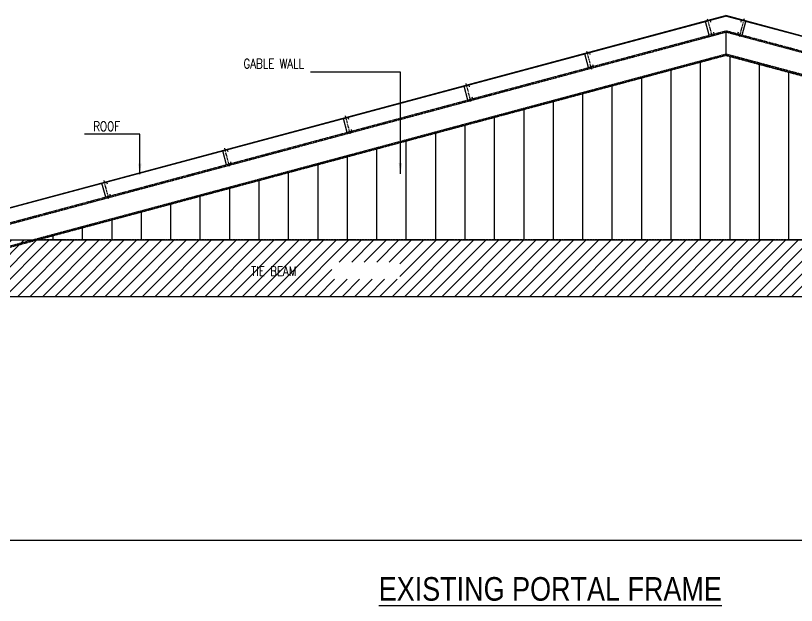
# Model space of a CAD drawing. Extents: x -95606 to 113309, y -42160 to -940.
# Drawn here: x -95264.1 to -94932.5, y -25039.3 to -24788.9 of the extents above; entities that cross this region are included whole.
import ezdxf

# ---------------------------------------------------------------- set-up
doc = ezdxf.new("R2010")
doc.units = 0
doc.header["$LTSCALE"] = 0.02
doc.header["$MEASUREMENT"] = 0
for name, pattern in [('CENTER', [50.8, 31.75, -6.35, 6.35, -6.35]), ('CENTERX2', [101.6, 63.5, -12.7, 12.7, -12.7]), ('HIDDEN', [9.525, 6.35, -3.175])]:
    doc.linetypes.add(name, pattern=pattern)
doc.layers.get('0').update_dxf_attribs({"linetype": 'CONTINUOUS'})
for name, color, linetype in [('A-5T', 4, 'CONTINUOUS'), ('A-DIM', 1, 'CONTINUOUS'), ('A-GRID', 7, 'CENTERX2'), ('A-P FRAME', 4, 'CONTINUOUS'), ('DIM', 7, 'CONTINUOUS'), ('dimentions', 8, 'CONTINUOUS'), ('EXLINE', 33, 'CONTINUOUS'), ('S-TXT', 2, 'CONTINUOUS')]:
    doc.layers.add(name, color=color, linetype=linetype)
doc.styles.get("Standard").update_dxf_attribs({"font": 'ISOCP'})
doc.styles.add('style9', font='romans.shx', dxfattribs={"width": 0.8, "height": 4})
doc.dimstyles.new('TEXT-14', dxfattribs={"dimtxt": 4, "dimasz": 4.5, "dimexe": 3, "dimexo": 6, "dimgap": 2, "dimtad": 1, "dimdec": 0, "dimrnd": 0.5, "dimzin": 1, "dimdsep": 46, "dimlunit": 4, "dimtxsty": 'style9', "dimblk": 'OBLIQUE', "dimcen": 72.09, "dimclrd": 1, "dimclre": 1, "dimclrt": 2, "dimadec": 0, "dimazin": 0, "dimtfac": 1, "dimtdec": 0, "dimtofl": 0, "dimtmove": 0, "dimatfit": 3, "dimfxl": 1, "dimfrac": 2, "dimtolj": 1, "dimtzin": 0, "dimlwd": -1, "dimarcsym": 0})

# ---------------------------------------------------------------- blocks, each defined once
blk = doc.blocks.new('_Oblique')
at = {"color": 0, "linetype": 'ByBlock', "lineweight": -2}
blk.add_line((-0.5, -0.5), (0.5, 0.5), dxfattribs=at)

msp = doc.modelspace()

# ---------------------------------------------------------------- hatches: boundary and pattern name
at = {"layer": 'S-TXT', "linetype": 'CENTER', "lineweight": -2}
h = msp.add_hatch(dxfattribs=at)
h.set_pattern_fill('ANSI31', color=253, scale=100, angle=45)
h.set_pattern_definition([(90, (-48210.703, 2458.54), (-12.5, 3e-15), [])])
h.paths.add_polyline_path([(-95255.022, -24884.129), (-94962.541, -24805.759), (-94670.06, -24884.129)])
h = msp.add_hatch(dxfattribs=at)
h.set_pattern_fill('ANSI31', color=253, scale=30)
h.set_pattern_definition([(45, (-48210.7034, 2458.5398), (-2.65165043, 2.65165043), [])])
h.paths.add_polyline_path([(-95129.894, -24900.84), (-95129.894, -24893.561), (-95100.961, -24893.561), (-95100.961, -24900.84)])
h.paths.add_polyline_path([(-95448.448, -24884.129), (-94345.231, -24884.129), (-94345.231, -24908.129), (-95448.448, -24908.129)])

# ---------------------------------------------------------------- linework, layer by layer
at = {"layer": 'A-DIM', "linetype": 'HIDDEN', "ltscale": 2}
for p, q in [((-95407.433, -24915.132), (-94962.541, -24795.923)), ((-94324.064, -24967.003), (-94962.541, -24795.923)), ((-95391.121, -24920.079), (-94962.541, -24805.241)), ((-94364.131, -24965.584), (-94962.541, -24805.241))]:
    msp.add_line(p, q, dxfattribs=at)
at = {"layer": 'A-GRID'}
for p, q in [((-94970.356, -24790.238), (-94968.311, -24797.872)), ((-94954.726, -24790.238), (-94956.771, -24797.872)), ((-95021.633, -24803.978), (-95019.587, -24811.612)), ((-95072.909, -24817.717), (-95070.864, -24825.351)), ((-95124.185, -24831.457), (-95122.14, -24839.09)), ((-95175.462, -24845.196), (-95173.416, -24852.83)), ((-95226.738, -24858.936), (-95224.693, -24866.569))]:
    msp.add_line(p, q, dxfattribs=at)
at = {"layer": 'A-P FRAME', "color": 3}
for points in [[(-94967.782, -24795.982), (-94967.575, -24796.755), (-94969.507, -24797.272), (-94971.081, -24791.399), (-94969.149, -24790.882), (-94968.942, -24791.655)], [(-94957.3, -24795.982), (-94957.507, -24796.755), (-94955.575, -24797.272), (-94954.001, -24791.399), (-94955.933, -24790.882), (-94956.14, -24791.655)], [(-95019.059, -24809.721), (-95018.851, -24810.494), (-95020.783, -24811.012), (-95022.357, -24805.139), (-95020.425, -24804.621), (-95020.218, -24805.394)], [(-95070.335, -24823.461), (-95070.128, -24824.234), (-95072.06, -24824.751), (-95073.633, -24818.878), (-95071.701, -24818.361), (-95071.494, -24819.133)], [(-95121.611, -24837.2), (-95121.404, -24837.973), (-95123.336, -24838.491), (-95124.91, -24832.618), (-95122.978, -24832.1), (-95122.771, -24832.873)], [(-95172.888, -24850.94), (-95172.681, -24851.712), (-95174.612, -24852.23), (-95176.186, -24846.357), (-95174.254, -24845.84), (-95174.047, -24846.612)], [(-95224.164, -24864.679), (-95223.957, -24865.452), (-95225.889, -24865.97), (-95227.462, -24860.097), (-95225.531, -24859.579), (-95225.323, -24860.352)]]:
    msp.add_lwpolyline(points, dxfattribs=at)
at = {"layer": 'EXLINE', "color": 4}
for p, q in [((-95410.507, -24908.948), (-94962.549, -24788.918)), ((-95410.507, -24909.143), (-94962.549, -24789.113)), ((-94324.143, -24960.167), (-94962.549, -24789.113)), ((-94324.143, -24959.972), (-94962.548, -24788.918))]:
    msp.add_line(p, q, dxfattribs=at)
at = {"layer": 'EXLINE', "color": 2, "linetype": 'HIDDEN'}
for p, q in [((-95407.433, -24914.614), (-94962.541, -24795.406)), ((-94324.064, -24966.485), (-94962.541, -24795.406)), ((-95389.19, -24920.079), (-94962.541, -24805.759)), ((-94366.063, -24965.584), (-94962.541, -24805.759))]:
    msp.add_line(p, q, dxfattribs=at)
at = {"layer": 'EXLINE', "color": 2}
msp.add_line((-94962.541, -24795.406), (-94962.541, -24805.759), dxfattribs=at)
at = {"layer": 'EXLINE'}
for p, q in [((-95448.448, -24884.129), (-94345.231, -24884.129)), ((-95448.448, -24908.129), (-94345.231, -24908.129))]:
    msp.add_line(p, q, dxfattribs=at)
at = {"layer": 'EXLINE', "color": 2, "linetype": 'HIDDEN'}
msp.add_lwpolyline([(-95255.022, -24884.129), (-94962.541, -24805.759), (-94670.06, -24884.129), (-95255.022, -24884.129)], dxfattribs=at)
at = {"layer": 'S-TXT', "lineweight": -2}
msp.add_line((-95605.679, -25011.621), (-94339.436, -25011.621), dxfattribs=at)

# ---------------------------------------------------------------- texts
at = {"layer": 'A-5T', "insert": (-95037.037, -25027.327), "char_height": 10, "attachment_point": 2}
msp.add_mtext('{\\fSwis721 Cn BT|b0|i0|c0|p34;\\L\\C4;EXISTING PORTAL FRAME }', dxfattribs=at)
at = {"layer": 'dimentions', "color": 2, "char_height": 4, "attachment_point": 5, "style": 'style9'}
for s, insert in [('GABLE WALL ', (-95154.484, -24809.325)), ('TIE BEAM ', (-95154.484, -24897.408))]:
    msp.add_mtext_dynamic_manual_height_columns(s, width=104.19387, gutter_width=16, heights=[0], dxfattribs=dict(at, insert=insert))
at = {"layer": 'dimentions', "color": 2, "insert": (-95225.483, -24835.927), "char_height": 4, "width": 2568.13945, "attachment_point": 5, "style": 'style9'}
msp.add_mtext('ROOF', dxfattribs=at)

# ---------------------------------------------------------------- leaders
at = {"layer": 'DIM'}
msp.add_leader([(-95211.382, -24856.252), (-95211.382, -24839.225), (-95234.909, -24839.225)], dimstyle='TEXT-14', override={"dimtad": 0}, dxfattribs=at)
at = {"layer": 'EXLINE'}
msp.add_leader([(-95100.69, -24856.037), (-95100.69, -24812.939), (-95138.926, -24812.939)], dimstyle='TEXT-14', override={"dimtad": 0}, dxfattribs=at)

doc.saveas('drawing.dxf')
